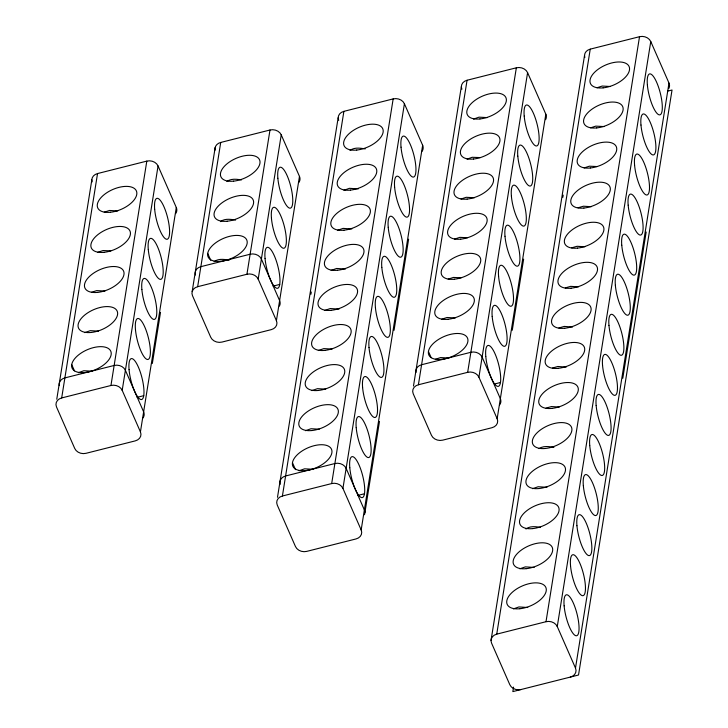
<?xml version="1.0" encoding="UTF-8"?>
<svg xmlns="http://www.w3.org/2000/svg" width="728" height="728" viewBox="0 0 728 728"><rect width="100%" height="100%" fill="white"/><g stroke="black" fill="none" stroke-linecap="round" stroke-linejoin="round"><path stroke-width="1.09" d="M56.766 399.235L91.828 179.862M176.294 207.498L140.431 431.886A8.791 7.18 9.1 0 1 135.253 440.877L85.986 453.317A8.791 7.18 9.1 0 1 74.738 448.475L56.502 406.934A8.791 7.18 9.1 0 1 61.68 397.943L97.543 173.555L146.81 161.116A8.791 7.18 9.1 0 1 158.058 165.966L176.294 207.498A8.791 7.18 9.1 0 1 175.621 213.641M61.68 397.943L110.947 385.494L146.81 161.116M140.431 431.886L122.195 390.344L158.058 165.966M152.343 363.454L160.506 312.367M192.165 291.573L215.215 147.32M299.472 176.394L276.413 320.648A8.791 7.18 9.1 0 1 271.244 329.638L221.976 342.078A8.791 7.18 9.1 0 1 210.72 337.228L192.492 295.695A8.791 7.18 9.1 0 1 197.661 286.696L220.721 142.451L269.988 130.012A8.791 7.18 9.1 0 1 281.236 134.862L299.472 176.394A8.791 7.18 9.1 0 1 298.799 182.537M197.661 286.696L246.929 274.256L269.988 130.012M276.413 320.648L258.185 279.106L281.236 134.862M277.495 497.306L338.174 117.654M310.929 294.239L311.284 292.001M422.649 145.291L361.17 529.948A8.791 7.18 9.1 0 1 355.992 538.947L306.725 551.387A8.791 7.18 9.1 0 1 295.468 546.537L277.241 505.005A8.791 7.18 9.1 0 1 282.409 496.005L343.889 111.348L393.166 98.908A8.791 7.18 9.1 0 1 404.413 103.758L422.649 145.291A8.791 7.18 9.1 0 1 421.967 151.433M282.409 496.005L331.686 483.565L393.166 98.908M361.17 529.948L342.934 488.415L404.413 103.758M364.91 512.612L379.479 421.457M394.048 330.303L408.617 239.148M413.486 386.058L461.352 86.55M545.827 114.187L497.151 418.709A8.791 7.18 9.1 0 1 491.973 427.709L442.706 440.149A8.791 7.18 9.1 0 1 431.458 435.299L413.222 393.766A8.791 7.18 9.1 0 1 418.4 384.766L467.067 80.244L516.343 67.804A8.791 7.18 9.1 0 1 527.591 72.654L545.827 114.187A8.791 7.18 9.1 0 1 545.563 119.692M418.4 384.766L467.667 372.327L516.343 67.804M497.151 418.709L478.915 377.177L527.591 72.654M512.266 330.248L523.632 259.132M491.027 640.449L584.529 55.446M562.817 197.37L563.181 195.131M521.057 689.525A8.791 7.18 9.1 0 1 509.8 684.675L491.573 643.143A8.791 7.18 9.1 0 1 496.742 634.143L590.244 49.14L639.521 36.7A8.791 7.18 9.1 0 1 650.768 41.551L668.996 83.092A8.791 7.18 9.1 0 1 668.741 88.588M513.559 687.105L512.84 691.6L578.533 675.011L672.035 90.008L667.658 91.118M496.742 634.143L546.009 621.703L639.521 36.7M570.324 677.086A8.791 7.18 9.1 0 0 575.493 668.086L557.266 626.553L650.768 41.551M575.493 668.086L668.996 83.092M622.786 378.287L646.164 232.032M226.881 181.545C230.976 178.333 236.682 179.161 241.469 179.916M220.484 221.612C224.743 218.3 230.667 219.255 235.608 220.084M214.078 261.68C218.336 258.367 224.26 259.323 229.211 260.16M350.059 150.441C354.327 147.129 360.242 148.084 365.192 148.912M525.962 528.992C530.057 525.78 535.763 526.608 540.549 527.354M84.776 332.614L90.281 330.667L98.535 331.122M78.369 372.681L83.875 370.734L92.128 371.189M343.935 190.272L349.44 188.325L358.24 188.88M473.509 119.101L479.024 117.153L487.278 117.608M337.528 230.339L343.043 228.392L351.833 228.947M467.112 159.168L472.154 157.284L480.334 157.585M331.122 270.406L336.636 268.468L345.436 269.014M324.715 310.474L330.23 308.536L339.03 309.082M318.318 350.541L323.824 348.603L332.077 349.058M311.912 390.608L317.426 388.67L325.68 389.125M305.505 430.685L311.02 428.737L319.274 429.192M299.099 470.752L304.613 468.805L312.867 469.26M539.048 448.612C543.361 445.618 549.048 446.501 553.908 447.329M532.65 488.679L538.156 486.741L546.956 487.287M519.837 568.814L525.352 566.875L534.143 567.43M513.431 608.89L518.946 606.943L527.745 607.498M104.277 212.176L109.491 210.465L117.745 210.92M97.88 252.252L103.094 250.532L110.802 250.896M91.473 292.319L96.688 290.599L104.941 291.054M596.987 87.77L602.202 86.05L610.455 86.505M460.997 199.008L466.22 197.297L474.465 197.743M590.581 127.837L595.795 126.126L604.049 126.572M454.6 239.075L459.814 237.364L467.522 237.719M584.175 167.904L589.389 166.193L597.106 166.548M448.193 279.142L453.408 277.432L461.115 277.787M441.787 319.21L447.001 317.499L455.255 317.954M435.38 359.286L440.595 357.566L448.848 358.021M578.087 207.762L583.465 206.215L591.245 206.707M571.68 247.829L577.058 246.282L584.839 246.783M565.274 287.897L570.661 286.35L578.432 286.85M558.876 327.964L564.255 326.417L572.572 327.018M552.47 368.031L557.848 366.484L566.166 367.085M546.064 408.108L551.442 406.561L559.222 407.052M273.146 286.095L279.716 284.439M137.164 397.333L143.734 395.677M494.703 383.956L500.455 382.5M357.894 495.404L364.464 493.748M428.446 351.469L431.185 357.703M207.708 253.399L210.747 260.324M292.465 462.708L295.504 469.633M71.726 364.637L74.465 370.871M546.009 621.703A8.791 7.18 9.1 0 1 557.266 626.553M584.83 57.512A8.791 7.18 9.1 0 1 590.244 49.14M416.007 372.436A8.791 7.18 9.1 0 1 421.603 364.737L470.87 352.288A8.791 7.18 9.1 0 1 482.118 357.139L500.354 398.68A8.791 7.18 9.1 0 1 499.672 404.823M467.667 372.327A8.791 7.18 9.1 0 1 478.915 377.177M461.898 89.244A8.791 7.18 9.1 0 1 467.067 80.244M331.686 483.565A8.791 7.18 9.1 0 1 342.934 488.415M364.446 514.741A8.791 7.18 9.1 0 0 364.364 509.919L346.137 468.386A8.791 7.18 9.1 0 0 334.88 463.536L285.613 475.975A8.791 7.18 9.1 0 0 280.198 484.338M338.72 120.348A8.791 7.18 9.1 0 1 343.889 111.348M246.929 274.256A8.791 7.18 9.1 0 1 258.185 279.106M279.361 306.115A8.791 7.18 9.1 0 0 279.616 300.609L261.388 259.077A8.791 7.18 9.1 0 0 250.132 254.227L200.864 266.666A8.791 7.18 9.1 0 0 195.45 275.029M215.124 150.15A8.791 7.18 9.1 0 1 220.721 142.451M110.947 385.494A8.791 7.18 9.1 0 1 122.195 390.344M142.952 417.99A8.791 7.18 9.1 0 0 143.634 411.848L125.398 370.315A8.791 7.18 9.1 0 0 114.15 365.465L64.874 377.905A8.791 7.18 9.1 0 0 59.287 385.603M92.128 181.918A8.791 7.18 9.1 0 1 97.543 173.555M603.121 87.851A21.103 10.774 -23.7 0 0 629.238 66.885A21.103 10.774 -23.7 0 0 596.924 70.207A21.103 10.774 -23.7 0 0 603.121 87.851M596.714 127.919A21.103 10.774 -23.7 0 0 622.831 106.952A21.103 10.774 -23.7 0 0 590.517 110.274A21.103 10.774 -23.7 0 0 596.714 127.919M590.308 167.986A21.103 10.774 -23.7 0 0 616.425 147.02A21.103 10.774 -23.7 0 0 584.111 150.341A21.103 10.774 -23.7 0 0 590.308 167.986M583.902 208.053A21.103 10.774 -23.7 0 0 610.019 187.096A21.103 10.774 -23.7 0 0 577.714 190.408A21.103 10.774 -23.7 0 0 583.902 208.053M577.495 248.121A21.103 10.774 -23.7 0 0 603.612 227.163A21.103 10.774 -23.7 0 0 571.307 230.476A21.103 10.774 -23.7 0 0 577.495 248.121M571.098 288.188A21.103 10.774 -23.7 0 0 597.215 267.231A21.103 10.774 -23.7 0 0 564.901 270.543A21.103 10.774 -23.7 0 0 571.098 288.188M564.691 328.255A21.103 10.774 -23.7 0 0 590.808 307.298A21.103 10.774 -23.7 0 0 558.494 310.61A21.103 10.774 -23.7 0 0 564.691 328.255M558.285 368.322A21.103 10.774 -23.7 0 0 584.402 347.365A21.103 10.774 -23.7 0 0 552.097 350.678A21.103 10.774 -23.7 0 0 558.285 368.322M551.879 408.399A21.103 10.774 -23.7 0 0 577.996 387.433A21.103 10.774 -23.7 0 0 545.691 390.754A21.103 10.774 -23.7 0 0 551.879 408.399M545.481 448.466A21.103 10.774 -23.7 0 0 571.598 427.5A21.103 10.774 -23.7 0 0 539.284 430.821A21.103 10.774 -23.7 0 0 545.481 448.466M539.075 488.534A21.103 10.774 -23.7 0 0 565.192 467.576A21.103 10.774 -23.7 0 0 532.878 470.889A21.103 10.774 -23.7 0 0 539.075 488.534M532.668 528.601A21.103 10.774 -23.7 0 0 558.785 507.644A21.103 10.774 -23.7 0 0 526.471 510.956A21.103 10.774 -23.7 0 0 532.668 528.601M526.262 568.668A21.103 10.774 -23.7 0 0 552.379 547.711A21.103 10.774 -23.7 0 0 520.074 551.023A21.103 10.774 -23.7 0 0 526.262 568.668M519.856 608.735A21.103 10.774 -23.7 0 0 545.982 587.778A21.103 10.774 -23.7 0 0 513.668 591.091A21.103 10.774 -23.7 0 0 519.856 608.735M647.383 84.976A21.103 5.669 75.8 0 0 659.814 114.86A21.103 5.669 75.8 0 0 657.084 83.292A21.103 5.669 75.8 0 0 647.383 84.976M640.977 125.043A21.103 5.669 75.8 0 0 653.407 154.928A21.103 5.669 75.8 0 0 650.677 123.36A21.103 5.669 75.8 0 0 640.977 125.043M634.579 165.11A21.103 5.669 75.8 0 0 647.001 194.995A21.103 5.669 75.8 0 0 644.271 163.427A21.103 5.669 75.8 0 0 634.579 165.11M628.173 205.178A21.103 5.669 75.8 0 0 640.604 235.062A21.103 5.669 75.8 0 0 637.874 203.503A21.103 5.669 75.8 0 0 628.173 205.178M621.767 245.245A21.103 5.669 75.8 0 0 634.197 275.129A21.103 5.669 75.8 0 0 631.467 243.571A21.103 5.669 75.8 0 0 621.767 245.245M615.36 285.312A21.103 5.669 75.8 0 0 627.791 315.206A21.103 5.669 75.8 0 0 625.061 283.638A21.103 5.669 75.8 0 0 615.36 285.312M608.963 325.389A21.103 5.669 75.8 0 0 621.384 355.273A21.103 5.669 75.8 0 0 618.654 323.705A21.103 5.669 75.8 0 0 608.963 325.389M602.557 365.456A21.103 5.669 75.8 0 0 614.987 395.34A21.103 5.669 75.8 0 0 612.248 363.773A21.103 5.669 75.8 0 0 602.557 365.456M596.15 405.523A21.103 5.669 75.8 0 0 608.581 435.408A21.103 5.669 75.8 0 0 605.851 403.84A21.103 5.669 75.8 0 0 596.15 405.523M589.744 445.591A21.103 5.669 75.8 0 0 602.174 475.475A21.103 5.669 75.8 0 0 599.444 443.907A21.103 5.669 75.8 0 0 589.744 445.591M583.337 485.658A21.103 5.669 75.8 0 0 595.768 515.542A21.103 5.669 75.8 0 0 593.038 483.984A21.103 5.669 75.8 0 0 583.337 485.658M576.94 525.725A21.103 5.669 75.8 0 0 589.361 555.61A21.103 5.669 75.8 0 0 586.631 524.051A21.103 5.669 75.8 0 0 576.94 525.725M570.534 565.793A21.103 5.669 75.8 0 0 582.964 595.686A21.103 5.669 75.8 0 0 580.234 564.118A21.103 5.669 75.8 0 0 570.534 565.793M564.127 605.86A21.103 5.669 75.8 0 0 576.558 635.753A21.103 5.669 75.8 0 0 573.828 604.185A21.103 5.669 75.8 0 0 564.127 605.86M441.514 359.359A21.103 10.774 -23.7 0 0 467.631 338.402A21.103 10.774 -23.7 0 0 435.317 341.714A21.103 10.774 -23.7 0 0 441.514 359.359M485.785 356.483A21.103 5.669 75.8 0 0 498.207 386.377A21.103 5.669 75.8 0 0 495.477 354.809A21.103 5.669 75.8 0 0 485.785 356.483M460.724 239.157A21.103 10.774 -23.7 0 0 486.841 218.191A21.103 10.774 -23.7 0 0 454.536 221.512A21.103 10.774 -23.7 0 0 460.724 239.157M447.92 319.292A21.103 10.774 -23.7 0 0 474.037 298.334A21.103 10.774 -23.7 0 0 441.723 301.647A21.103 10.774 -23.7 0 0 447.92 319.292M524.206 116.08A21.103 5.669 75.8 0 0 536.636 145.964A21.103 5.669 75.8 0 0 533.906 114.396A21.103 5.669 75.8 0 0 524.206 116.08M492.183 316.416A21.103 5.669 75.8 0 0 504.613 346.3A21.103 5.669 75.8 0 0 501.883 314.742A21.103 5.669 75.8 0 0 492.183 316.416M498.589 276.349A21.103 5.669 75.8 0 0 511.02 306.233A21.103 5.669 75.8 0 0 508.29 274.674A21.103 5.669 75.8 0 0 498.589 276.349M504.995 236.281A21.103 5.669 75.8 0 0 517.426 266.166A21.103 5.669 75.8 0 0 514.696 234.598A21.103 5.669 75.8 0 0 504.995 236.281M511.402 196.214A21.103 5.669 75.8 0 0 523.832 226.099A21.103 5.669 75.8 0 0 521.093 194.531A21.103 5.669 75.8 0 0 511.402 196.214M517.808 156.147A21.103 5.669 75.8 0 0 530.23 186.031A21.103 5.669 75.8 0 0 527.5 154.463A21.103 5.669 75.8 0 0 517.808 156.147M454.327 279.224A21.103 10.774 -23.7 0 0 480.444 258.267A21.103 10.774 -23.7 0 0 448.13 261.579A21.103 10.774 -23.7 0 0 454.327 279.224M467.13 199.09A21.103 10.774 -23.7 0 0 493.247 178.123A21.103 10.774 -23.7 0 0 460.942 181.445A21.103 10.774 -23.7 0 0 467.13 199.09M473.537 159.023A21.103 10.774 -23.7 0 0 499.654 138.056A21.103 10.774 -23.7 0 0 467.34 141.378A21.103 10.774 -23.7 0 0 473.537 159.023M479.943 118.946A21.103 10.774 -23.7 0 0 506.06 97.989A21.103 10.774 -23.7 0 0 473.746 101.301A21.103 10.774 -23.7 0 0 479.943 118.946M349.795 467.731A21.103 5.669 75.8 0 0 362.226 497.615A21.103 5.669 75.8 0 0 359.496 466.047A21.103 5.669 75.8 0 0 349.795 467.731M305.533 470.597A21.103 10.774 -23.7 0 0 331.649 449.64A21.103 10.774 -23.7 0 0 299.335 452.953A21.103 10.774 -23.7 0 0 305.533 470.597M356.766 150.05A21.103 10.774 -23.7 0 0 382.882 129.093A21.103 10.774 -23.7 0 0 350.568 132.405A21.103 10.774 -23.7 0 0 356.766 150.05M350.359 190.117A21.103 10.774 -23.7 0 0 376.476 169.16A21.103 10.774 -23.7 0 0 344.162 172.472A21.103 10.774 -23.7 0 0 350.359 190.117M343.953 230.194A21.103 10.774 -23.7 0 0 370.07 209.227A21.103 10.774 -23.7 0 0 337.765 212.549A21.103 10.774 -23.7 0 0 343.953 230.194M337.546 270.261A21.103 10.774 -23.7 0 0 363.672 249.294A21.103 10.774 -23.7 0 0 331.358 252.616A21.103 10.774 -23.7 0 0 337.546 270.261M331.149 310.328A21.103 10.774 -23.7 0 0 357.266 289.371A21.103 10.774 -23.7 0 0 324.952 292.683A21.103 10.774 -23.7 0 0 331.149 310.328M324.743 350.396A21.103 10.774 -23.7 0 0 350.86 329.438A21.103 10.774 -23.7 0 0 318.546 332.751A21.103 10.774 -23.7 0 0 324.743 350.396M318.336 390.463A21.103 10.774 -23.7 0 0 344.453 369.506A21.103 10.774 -23.7 0 0 312.148 372.818A21.103 10.774 -23.7 0 0 318.336 390.463M311.93 430.53A21.103 10.774 -23.7 0 0 338.047 409.573A21.103 10.774 -23.7 0 0 305.742 412.885A21.103 10.774 -23.7 0 0 311.93 430.53M401.028 147.174A21.103 5.669 75.8 0 0 413.459 177.068A21.103 5.669 75.8 0 0 410.729 145.5A21.103 5.669 75.8 0 0 401.028 147.174M394.631 187.251A21.103 5.669 75.8 0 0 407.052 217.135A21.103 5.669 75.8 0 0 404.322 185.567A21.103 5.669 75.8 0 0 394.631 187.251M388.224 227.318A21.103 5.669 75.8 0 0 400.655 257.202A21.103 5.669 75.8 0 0 397.925 225.635A21.103 5.669 75.8 0 0 388.224 227.318M381.818 267.385A21.103 5.669 75.8 0 0 394.248 297.27A21.103 5.669 75.8 0 0 391.518 265.702A21.103 5.669 75.8 0 0 381.818 267.385M375.411 307.453A21.103 5.669 75.8 0 0 387.842 337.337A21.103 5.669 75.8 0 0 385.112 305.769A21.103 5.669 75.8 0 0 375.411 307.453M369.014 347.52A21.103 5.669 75.8 0 0 381.436 377.404A21.103 5.669 75.8 0 0 378.706 345.846A21.103 5.669 75.8 0 0 369.014 347.52M362.608 387.587A21.103 5.669 75.8 0 0 375.038 417.472A21.103 5.669 75.8 0 0 372.299 385.913A21.103 5.669 75.8 0 0 362.608 387.587M356.201 427.654A21.103 5.669 75.8 0 0 368.632 457.548A21.103 5.669 75.8 0 0 365.902 425.98A21.103 5.669 75.8 0 0 356.201 427.654M265.047 258.422A21.103 5.669 75.8 0 0 277.477 288.306A21.103 5.669 75.8 0 0 274.747 256.738A21.103 5.669 75.8 0 0 265.047 258.422M220.775 261.288A21.103 10.774 -23.7 0 0 246.892 240.331A21.103 10.774 -23.7 0 0 214.587 243.643A21.103 10.774 -23.7 0 0 220.775 261.288M233.588 181.154A21.103 10.774 -23.7 0 0 259.705 160.196A21.103 10.774 -23.7 0 0 227.391 163.509A21.103 10.774 -23.7 0 0 233.588 181.154M227.181 221.221A21.103 10.774 -23.7 0 0 253.299 200.264A21.103 10.774 -23.7 0 0 220.994 203.576A21.103 10.774 -23.7 0 0 227.181 221.221M277.859 178.278A21.103 5.669 75.8 0 0 290.281 208.172A21.103 5.669 75.8 0 0 287.551 176.604A21.103 5.669 75.8 0 0 277.859 178.278M271.453 218.345A21.103 5.669 75.8 0 0 283.884 248.239A21.103 5.669 75.8 0 0 281.144 216.671A21.103 5.669 75.8 0 0 271.453 218.345M129.065 369.66A21.103 5.669 75.8 0 0 141.487 399.545A21.103 5.669 75.8 0 0 138.757 367.977A21.103 5.669 75.8 0 0 129.065 369.66M84.794 372.536A21.103 10.774 -23.7 0 0 110.911 351.569A21.103 10.774 -23.7 0 0 78.597 354.891A21.103 10.774 -23.7 0 0 84.794 372.536M110.41 212.257A21.103 10.774 -23.7 0 0 136.527 191.3A21.103 10.774 -23.7 0 0 104.213 194.613A21.103 10.774 -23.7 0 0 110.41 212.257M104.004 252.325A21.103 10.774 -23.7 0 0 130.121 231.368A21.103 10.774 -23.7 0 0 97.816 234.68A21.103 10.774 -23.7 0 0 104.004 252.325M97.607 292.392A21.103 10.774 -23.7 0 0 123.724 271.435A21.103 10.774 -23.7 0 0 91.41 274.747A21.103 10.774 -23.7 0 0 97.607 292.392M91.2 332.459A21.103 10.774 -23.7 0 0 117.317 311.502A21.103 10.774 -23.7 0 0 85.003 314.815A21.103 10.774 -23.7 0 0 91.2 332.459M154.682 209.382A21.103 5.669 75.8 0 0 167.103 239.266A21.103 5.669 75.8 0 0 164.373 207.708A21.103 5.669 75.8 0 0 154.682 209.382M148.275 249.449A21.103 5.669 75.8 0 0 160.706 279.343A21.103 5.669 75.8 0 0 157.976 247.775A21.103 5.669 75.8 0 0 148.275 249.449M141.869 289.517A21.103 5.669 75.8 0 0 154.3 319.41A21.103 5.669 75.8 0 0 151.57 287.842A21.103 5.669 75.8 0 0 141.869 289.517M135.463 329.593A21.103 5.669 75.8 0 0 147.893 359.477A21.103 5.669 75.8 0 0 145.163 327.909A21.103 5.669 75.8 0 0 135.463 329.593"/></g></svg>
